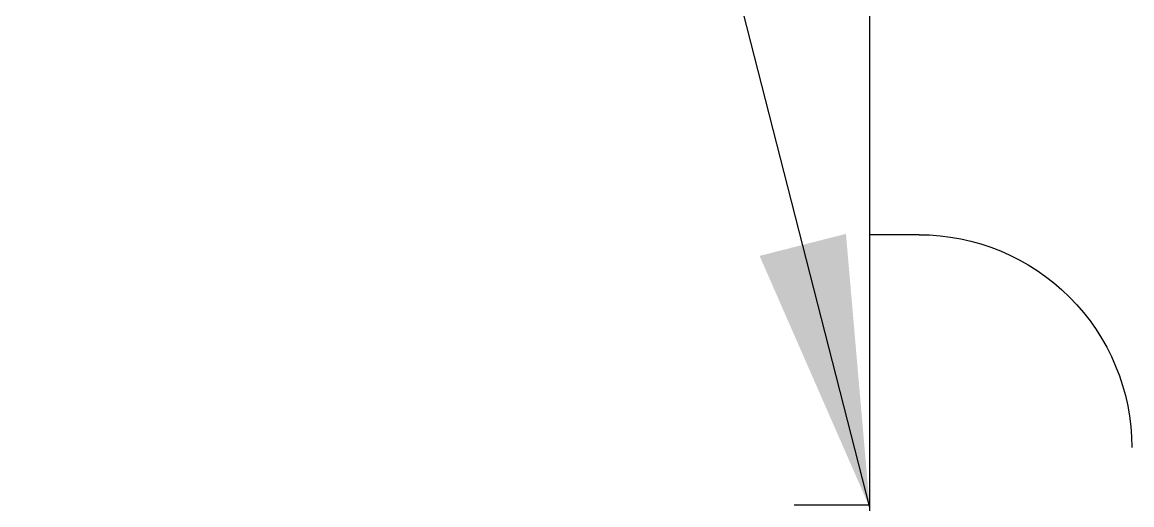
# Model space of a CAD drawing. Header units: millimetres. Extents: x 0 to 3800, y -67 to 2530.
# Drawn here: x 2191.4 to 2260.9, y 909.2 to 939.5 of the extents above; entities that cross this region are included whole.
import ezdxf

# ---------------------------------------------------------------- set-up
doc = ezdxf.new("R2010")
doc.units = ezdxf.units.MM
for name, color, linetype in [('내부선 및 부속', 4, 'Continuous'), ('외형선', 3, 'Continuous'), ('치수선', 7, 'Continuous')]:
    doc.layers.add(name, color=color, linetype=linetype)
doc.styles.add('____', font='')
doc.styles.get('____').set_extended_font_data('굴림')
doc.dimstyles.new('MSADIM', dxfattribs={"dimtxt": 33, "dimasz": 17, "dimexe": 10, "dimexo": 7.5, "dimgap": 10, "dimtad": 0, "dimtih": 1, "dimtoh": 1, "dimdec": 0, "dimzin": 1, "dimdsep": 46, "dimtxsty": '____', "dimcen": 11.25, "dimadec": 0, "dimazin": 0, "dimtfac": 1, "dimtdec": 0, "dimtix": 1, "dimtmove": 0, "dimatfit": 3, "dimfxl": 1, "dimtolj": 1, "dimtzin": 1, "dimarcsym": 0})

msp = doc.modelspace()

# ---------------------------------------------------------------- linework, layer by layer
at = {"layer": '내부선 및 부속', "linetype": 'Continuous'}
for p, q in [((2247.603, 926.165), (2244.524, 926.165)), ((2239.776, 909.227), (2244.524, 909.227))]:
    msp.add_line(p, q, dxfattribs=at)
at = {"layer": '내부선 및 부속', "linetype": 'Continuous', "flags": 128}
msp.add_lwpolyline([(2247.603, 926.165, -0.414214), (2260.948, 912.82)], format="xyb", dxfattribs=at)
at = {"layer": '외형선', "linetype": 'Continuous'}
for p, q in [((2244.524, 257.802), (2244.524, 1103.392)), ((2244.524, 909.915), (2244.524, 926.165))]:
    msp.add_line(p, q, dxfattribs=at)

# ---------------------------------------------------------------- leaders
at = {"layer": '치수선', "linetype": 'Continuous'}
msp.add_leader([(2244.512, 909.056), (2230.822, 962.729), (2168.237, 962.729)], dimstyle='MSADIM', override={"dimtxt": 25}, dxfattribs=at)

doc.saveas('drawing.dxf')
